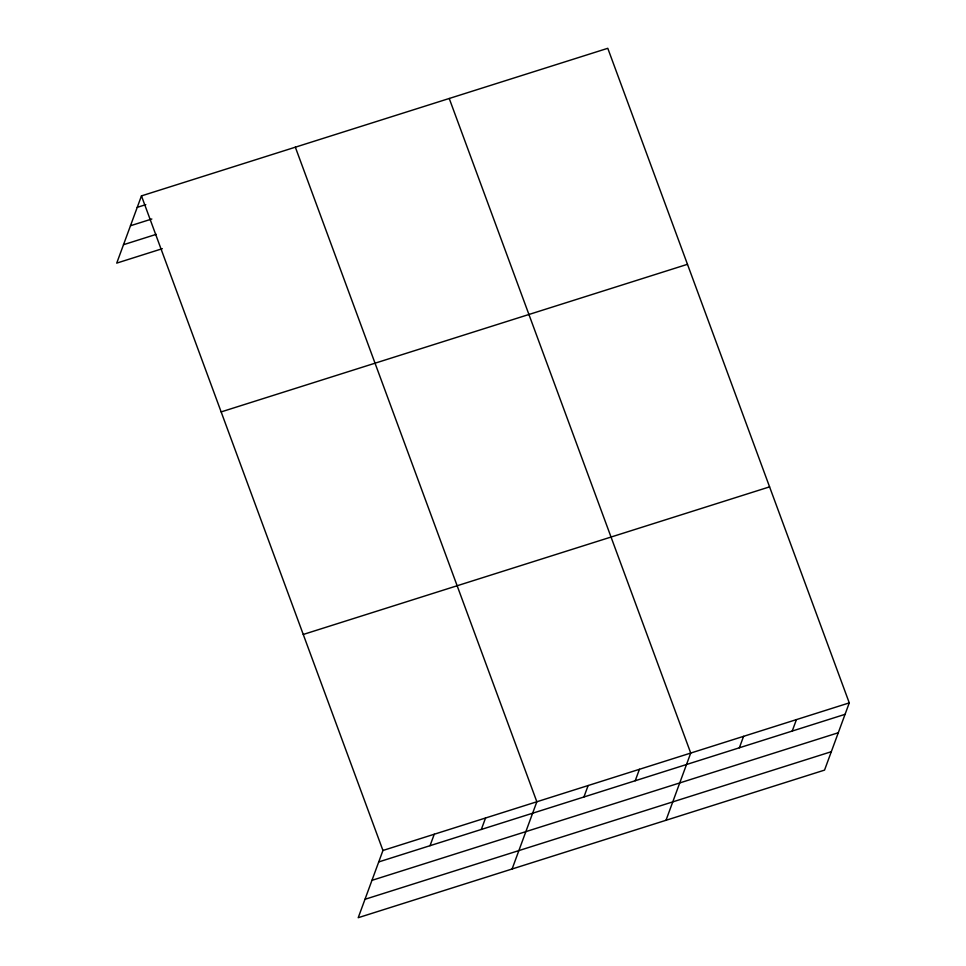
<?xml version="1.0" encoding="UTF-8"?>
<svg xmlns="http://www.w3.org/2000/svg" width="966" height="966" viewBox="0 0 966 966"><rect width="100%" height="100%" fill="white"/><g stroke="black" fill="none" stroke-linecap="round" stroke-linejoin="round"><path stroke-width="1.45" d="M141.459 195.893L382.947 850.478L358.217 917.7L824.541 770.107L849.271 702.886L607.783 48.3L141.459 195.893L116.729 263.114L162.324 248.685M430.027 845.697L434.253 834.238M481.322 829.456L485.548 817.997M512.101 868.989L536.842 801.768L295.342 147.182M583.923 796.986L588.137 785.527M635.217 780.757L639.432 769.298M665.997 820.291L690.726 753.057L449.238 98.484M739.364 747.793L743.578 736.333M792.217 731.069L796.431 719.61M137.244 207.352L145.794 204.647M130.47 225.754L151.843 218.992M123.491 244.712L156.263 234.34M221.154 411.902L687.478 264.31M303.264 634.457L769.588 486.864M382.947 850.478L849.271 702.886M378.732 861.926L845.057 714.333M371.97 880.34L838.295 732.747M364.991 899.298L831.315 751.705"/></g></svg>
